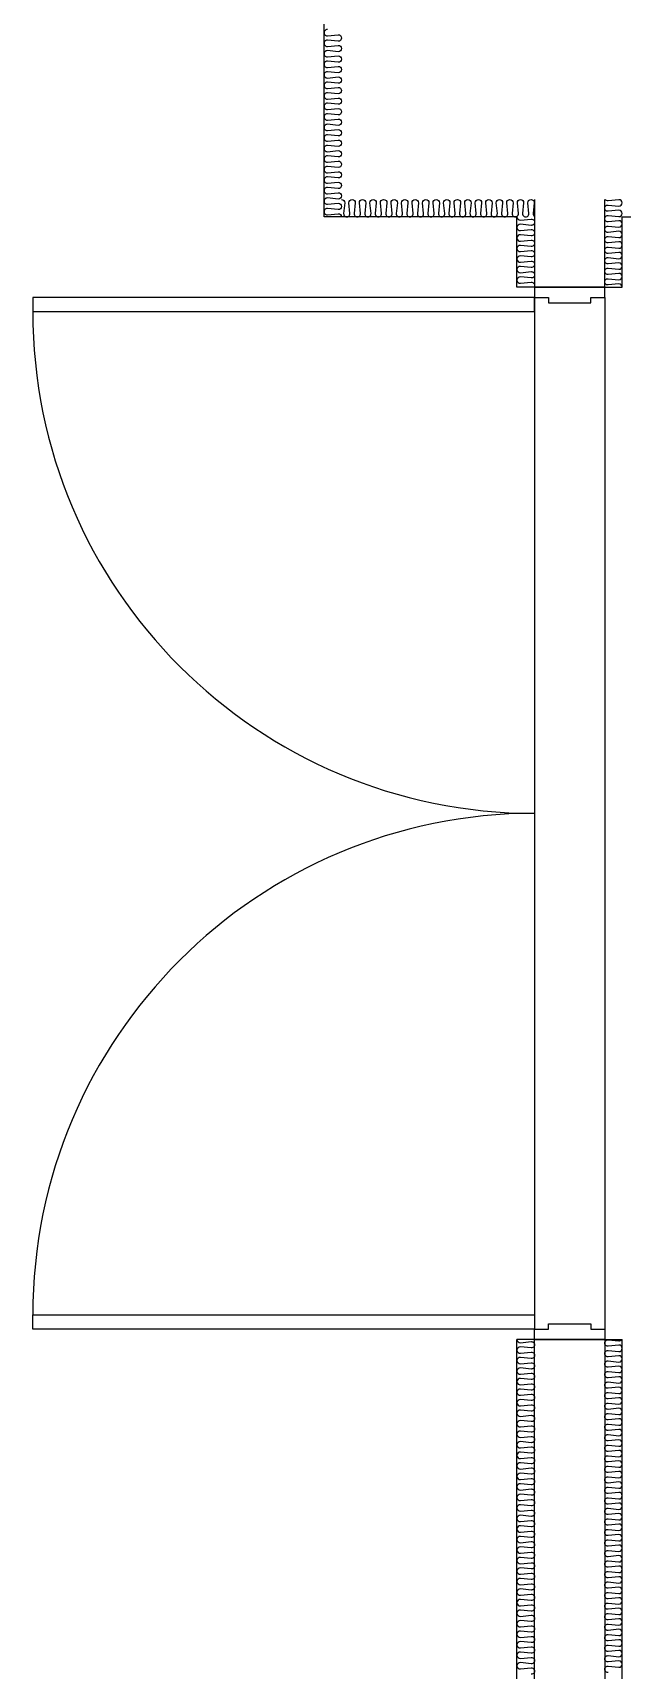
# Model space of a CAD drawing. Header units: millimetres. Extents: x -95754 to 177808, y 34455 to 150605.
# Drawn here: x 133224 to 134904, y 123262 to 127930 of the extents above; entities that cross this region are included whole.
import ezdxf

# ---------------------------------------------------------------- set-up
doc = ezdxf.new("R2010")
doc.units = ezdxf.units.MM
doc.header["$LTSCALE"] = 300
for name, color, linetype in [('A-DOOR', 4, 'Continuous'), ('A-DOOR-1', 1, 'Continuous'), ('A-DOOR-8', 8, 'Continuous'), ('A-WALL-D', 7, 'Continuous'), ('ISL', 251, 'Continuous')]:
    doc.layers.add(name, color=color, linetype=linetype)

# ---------------------------------------------------------------- blocks, each defined once
blk = doc.blocks.new('FSD-7')
at = {"layer": 'A-DOOR'}
for points in [[(30, 200), (30, 1630), (70, 1630), (70, 200)], [(2970, 200), (2970, 1630), (2930, 1630), (2930, 200)], [(0, 200), (30, 200), (30, 160), (45, 160), (45, 40), (30, 40), (30, 0), (0, 0)], [(0, 200), (30, 200), (30, 160), (45, 160), (45, 40), (30, 40), (30, 0), (0, 0)], [(3000, 200), (2970, 200), (2970, 160), (2955, 160), (2955, 40), (2970, 40), (2970, 0), (3000, 0)]]:
    blk.add_lwpolyline(points, close=True, dxfattribs=at)
at = {"layer": 'A-DOOR-1'}
for centre, start, end in [((70, 200), 0, 90), ((2930, 200), 90, 180)]:
    blk.add_arc(centre, 1430, start, end, dxfattribs=at)
at = {"layer": 'A-DOOR-8'}
for p, q in [((2970, 200), (30, 200)), ((2970, 0), (30, 0))]:
    blk.add_line(p, q, dxfattribs=at)

msp = doc.modelspace()

# ---------------------------------------------------------------- linework, layer by layer
at = {"layer": 'A-WALL-D', "elevation": 0}
msp.add_lwpolyline([(134653.6, 127455), (134653.6, 127205), (134853.6, 127205), (134853.6, 127455)], dxfattribs=at)
at = {"layer": 'A-WALL-D'}
msp.add_lwpolyline([(134653.6, 114070), (134653.6, 124205), (134853.6, 124205), (134853.6, 114070), (134653.6, 114070)], dxfattribs=at)
at = {"layer": 'ISL'}
for p, q in [((134653.6, 127205), (134603.6, 127205)), ((134853.6, 127205), (134903.6, 127205)), ((134653.6, 124205), (134603.6, 124205)), ((134853.6, 124205), (134903.6, 124205))]:
    msp.add_line(p, q, dxfattribs=at)
for points in [[(134603.6, 127205), (134603.6, 127405), (134053.6, 127405), (134053.6, 128805), (134603.6, 128805), (134603.6, 142140)], [(134603.6, 114070), (134603.6, 124205)]]:
    msp.add_lwpolyline(points, dxfattribs=at)
at = {"layer": 'ISL', "elevation": 0}
for points in [[(134903.6, 127205), (134903.6, 127405), (135453.6, 127405), (135453.6, 128805), (134903.6, 128805), (134903.6, 142140)], [(134903.6, 114070), (134903.6, 124205)]]:
    msp.add_lwpolyline(points, dxfattribs=at)
for points in [[(134063.6, 127939, 1.108889), (134063.6, 127921), (134093.6, 127924, -0.44469), (134103.6, 127915, -0.44469), (134093.6, 127906), (134063.6, 127909, 1.108889), (134063.6, 127891), (134093.6, 127894, -0.44469), (134103.6, 127885, -0.44469), (134093.6, 127876), (134063.6, 127879, 1.108889), (134063.6, 127861), (134093.6, 127864, -0.44469), (134103.6, 127855, -0.44469), (134093.6, 127846), (134063.6, 127849, 1.108889), (134063.6, 127831), (134093.6, 127834, -0.44469), (134103.6, 127825, -0.44469), (134093.6, 127816), (134063.6, 127819, 1.108889), (134063.6, 127801), (134093.6, 127804, -0.44469), (134103.6, 127795, -0.44469), (134093.6, 127786), (134063.6, 127789, 1.108889), (134063.6, 127771), (134093.6, 127774, -0.44469), (134103.6, 127765, -0.44469), (134093.6, 127756), (134063.6, 127759, 1.108889), (134063.6, 127741), (134093.6, 127744, -0.44469), (134103.6, 127735, -0.44469), (134093.6, 127726), (134063.6, 127729, 1.108889), (134063.6, 127711), (134093.6, 127714, -0.44469), (134103.6, 127705, -0.44469), (134093.6, 127696), (134063.6, 127699, 1.108889), (134063.6, 127681), (134093.6, 127684, -0.44469), (134103.6, 127675, -0.44469), (134093.6, 127666), (134063.6, 127669, 1.108889), (134063.6, 127651), (134093.6, 127654, -0.44469), (134103.6, 127645, -0.44469), (134093.6, 127636), (134063.6, 127639, 1.108889), (134063.6, 127621), (134093.6, 127624, -0.44469), (134103.6, 127615, -0.44469), (134093.6, 127606), (134063.6, 127609, 1.108889), (134063.6, 127591), (134093.6, 127594, -0.44469), (134103.6, 127585, -0.44469), (134093.6, 127576), (134063.6, 127579, 1.108889), (134063.6, 127561), (134093.6, 127564, -0.44469), (134103.6, 127555, -0.44469), (134093.6, 127546), (134063.6, 127549, 1.108889), (134063.6, 127531), (134093.6, 127534, -0.44469), (134103.6, 127525, -0.44469), (134093.6, 127516), (134063.6, 127519, 1.108889), (134063.6, 127501), (134093.6, 127504, -0.44469), (134103.6, 127495, -0.44469), (134093.6, 127486), (134063.6, 127489, 1.108889), (134063.6, 127471), (134093.6, 127474, -0.44469), (134103.6, 127465, -0.44469), (134093.6, 127456), (134063.6, 127459, 1.108889), (134063.6, 127441), (134093.6, 127444, -0.44469), (134103.6, 127435, -0.44469), (134093.6, 127426), (134063.6, 127429, 1.108889), (134063.6, 127411), (134093.6, 127414, -0.444359), (134103.6, 127405, -0.444359)], [(134103.6, 127455, -0.44469), (134112.6, 127445), (134109.6, 127415, 1.108889), (134127.6, 127415), (134124.6, 127445, -0.44469), (134133.6, 127455, -0.44469), (134142.6, 127445), (134139.6, 127415, 1.108889), (134157.6, 127415), (134154.6, 127445, -0.44469), (134163.6, 127455, -0.44469), (134172.6, 127445), (134169.6, 127415, 1.108889), (134187.6, 127415), (134184.6, 127445, -0.44469), (134193.6, 127455, -0.44469), (134202.6, 127445), (134199.6, 127415, 1.108889), (134217.6, 127415), (134214.6, 127445, -0.44469), (134223.6, 127455, -0.44469), (134232.6, 127445), (134229.6, 127415, 1.108889), (134247.6, 127415), (134244.6, 127445, -0.44469), (134253.6, 127455, -0.44469), (134262.6, 127445), (134259.6, 127415, 1.108889), (134277.6, 127415), (134274.6, 127445, -0.44469), (134283.6, 127455, -0.44469), (134292.6, 127445), (134289.6, 127415, 1.108889), (134307.6, 127415), (134304.6, 127445, -0.44469), (134313.6, 127455, -0.44469), (134322.6, 127445), (134319.6, 127415, 1.108889), (134337.6, 127415), (134334.6, 127445, -0.44469), (134343.6, 127455, -0.44469), (134352.6, 127445), (134349.6, 127415, 1.108889), (134367.6, 127415), (134364.6, 127445, -0.44469), (134373.6, 127455, -0.44469), (134382.6, 127445), (134379.6, 127415, 1.108889), (134397.6, 127415), (134394.6, 127445, -0.44469), (134403.6, 127455, -0.44469), (134412.6, 127445), (134409.6, 127415, 1.108889), (134427.6, 127415), (134424.6, 127445, -0.44469), (134433.6, 127455, -0.44469), (134442.6, 127445), (134439.6, 127415, 1.108889), (134457.6, 127415), (134454.6, 127445, -0.44469), (134463.6, 127455, -0.44469), (134472.6, 127445), (134469.6, 127415, 1.108889), (134487.6, 127415), (134484.6, 127445, -0.44469), (134493.6, 127455, -0.44469), (134502.6, 127445), (134499.6, 127415, 1.108889), (134517.6, 127415), (134514.6, 127445, -0.44469), (134523.6, 127455, -0.44469), (134532.6, 127445), (134529.6, 127415, 1.108889), (134547.6, 127415), (134544.6, 127445, -0.44469), (134553.6, 127455, -0.44469), (134562.6, 127445), (134559.6, 127415, 1.108889), (134577.6, 127415), (134574.6, 127445, -0.44469), (134583.6, 127455, -0.44469), (134592.6, 127445), (134589.6, 127415, 1.108889), (134607.6, 127415), (134604.6, 127445, -0.44469), (134613.6, 127455, -0.44469), (134622.6, 127445), (134619.6, 127415, 1.108889), (134637.6, 127415), (134634.6, 127445, -0.44469), (134643.6, 127455, -0.44469), (134652.6, 127445), (134649.6, 127415, 0.278687), (134653.6, 127406.5, 0.278687)], [(134903.6, 127205, 0.44469), (134893.6, 127214), (134863.6, 127211, -1.108889), (134863.6, 127229), (134893.6, 127226, 0.44469), (134903.6, 127235, 0.44469), (134893.6, 127244), (134863.6, 127241, -1.108889), (134863.6, 127259), (134893.6, 127256, 0.44469), (134903.6, 127265, 0.44469), (134893.6, 127274), (134863.6, 127271, -1.108889), (134863.6, 127289), (134893.6, 127286, 0.44469), (134903.6, 127295, 0.44469), (134893.6, 127304), (134863.6, 127301, -1.108889), (134863.6, 127319), (134893.6, 127316, 0.44469), (134903.6, 127325, 0.44469), (134893.6, 127334), (134863.6, 127331, -1.108889), (134863.6, 127349), (134893.6, 127346, 0.44469), (134903.6, 127355, 0.44469), (134893.6, 127364), (134863.6, 127361, -1.108889), (134863.6, 127379), (134893.6, 127376, 0.44469), (134903.6, 127385, 0.44469), (134893.6, 127394), (134863.6, 127391, -1.108889), (134863.6, 127409), (134893.6, 127406, 0.44469), (134903.6, 127415, 0.44469), (134893.6, 127424), (134863.6, 127421, -1.108889), (134863.6, 127439), (134893.6, 127436, 0.44469), (134903.6, 127445, 0.44469), (134893.6, 127454), (134863.6, 127451, -0.278641), (134855.1, 127455, -0.278641)], [(134863.6, 123256, -1.108889), (134863.6, 123274), (134893.6, 123271, 0.44469), (134903.6, 123280, 0.44469), (134893.6, 123289), (134863.6, 123286, -1.108889), (134863.6, 123304), (134893.6, 123301, 0.44469), (134903.6, 123310, 0.44469), (134893.6, 123319), (134863.6, 123316, -1.108889), (134863.6, 123334), (134893.6, 123331, 0.44469), (134903.6, 123340, 0.44469), (134893.6, 123349), (134863.6, 123346, -1.108889), (134863.6, 123364), (134893.6, 123361, 0.44469), (134903.6, 123370, 0.44469), (134893.6, 123379), (134863.6, 123376, -1.108889), (134863.6, 123394), (134893.6, 123391, 0.44469), (134903.6, 123400, 0.44469), (134893.6, 123409), (134863.6, 123406, -1.108889), (134863.6, 123424), (134893.6, 123421, 0.44469), (134903.6, 123430, 0.44469), (134893.6, 123439), (134863.6, 123436, -1.108889), (134863.6, 123454), (134893.6, 123451, 0.44469), (134903.6, 123460, 0.44469), (134893.6, 123469), (134863.6, 123466, -1.108889), (134863.6, 123484), (134893.6, 123481, 0.44469), (134903.6, 123490, 0.44469), (134893.6, 123499), (134863.6, 123496, -1.108889), (134863.6, 123514), (134893.6, 123511, 0.44469), (134903.6, 123520, 0.44469), (134893.6, 123529), (134863.6, 123526, -1.108889), (134863.6, 123544), (134893.6, 123541, 0.44469), (134903.6, 123550, 0.44469), (134893.6, 123559), (134863.6, 123556, -1.108889), (134863.6, 123574), (134893.6, 123571, 0.44469), (134903.6, 123580, 0.44469), (134893.6, 123589), (134863.6, 123586, -1.108889), (134863.6, 123604), (134893.6, 123601, 0.44469), (134903.6, 123610, 0.44469), (134893.6, 123619), (134863.6, 123616, -1.108889), (134863.6, 123634), (134893.6, 123631, 0.44469), (134903.6, 123640, 0.44469), (134893.6, 123649), (134863.6, 123646, -1.108889), (134863.6, 123664), (134893.6, 123661, 0.44469), (134903.6, 123670, 0.44469), (134893.6, 123679), (134863.6, 123676, -1.108889), (134863.6, 123694), (134893.6, 123691, 0.44469), (134903.6, 123700, 0.44469), (134893.6, 123709), (134863.6, 123706, -1.108889), (134863.6, 123724), (134893.6, 123721, 0.44469), (134903.6, 123730, 0.44469), (134893.6, 123739), (134863.6, 123736, -1.108889), (134863.6, 123754), (134893.6, 123751, 0.44469), (134903.6, 123760, 0.44469), (134893.6, 123769), (134863.6, 123766, -1.108889), (134863.6, 123784), (134893.6, 123781, 0.44469), (134903.6, 123790, 0.44469), (134893.6, 123799), (134863.6, 123796, -1.108889), (134863.6, 123814), (134893.6, 123811, 0.44469), (134903.6, 123820, 0.44469), (134893.6, 123829), (134863.6, 123826, -1.108889), (134863.6, 123844), (134893.6, 123841, 0.44469), (134903.6, 123850, 0.44469), (134893.6, 123859), (134863.6, 123856, -1.108889), (134863.6, 123874), (134893.6, 123871, 0.44469), (134903.6, 123880, 0.44469), (134893.6, 123889), (134863.6, 123886, -1.108889), (134863.6, 123904), (134893.6, 123901, 0.44469), (134903.6, 123910, 0.44469), (134893.6, 123919), (134863.6, 123916, -1.108889), (134863.6, 123934), (134893.6, 123931, 0.44469), (134903.6, 123940, 0.44469), (134893.6, 123949), (134863.6, 123946, -1.108889), (134863.6, 123964), (134893.6, 123961, 0.44469), (134903.6, 123970, 0.44469), (134893.6, 123979), (134863.6, 123976, -1.108889), (134863.6, 123994), (134893.6, 123991, 0.44469), (134903.6, 124000, 0.44469), (134893.6, 124009), (134863.6, 124006, -1.108889), (134863.6, 124024), (134893.6, 124021, 0.44469), (134903.6, 124030, 0.44469), (134893.6, 124039), (134863.6, 124036, -1.108889), (134863.6, 124054), (134893.6, 124051, 0.44469), (134903.6, 124060, 0.44469), (134893.6, 124069), (134863.6, 124066, -1.108889), (134863.6, 124084), (134893.6, 124081, 0.44469), (134903.6, 124090, 0.44469), (134893.6, 124099), (134863.6, 124096, -1.108889), (134863.6, 124114), (134893.6, 124111, 0.44469), (134903.6, 124120, 0.44469), (134893.6, 124129), (134863.6, 124126, -1.108889), (134863.6, 124144), (134893.6, 124141, 0.44469), (134903.6, 124150, 0.44469), (134893.6, 124159), (134863.6, 124156, -1.108889), (134863.6, 124174), (134893.6, 124171, 0.44469), (134903.6, 124180, 0.44469), (134893.6, 124189), (134863.6, 124186, -1.108889), (134863.6, 124204), (134893.6, 124201, 0.278724), (134902.1, 124205, 0.278724)]]:
    msp.add_lwpolyline(points, format="xyb", dxfattribs=at)
at = {"layer": 'ISL'}
for points in [[(134603.6, 127405, 0.44469), (134613.6, 127396), (134643.6, 127399, -1.108889), (134643.6, 127381), (134613.6, 127384, 0.44469), (134603.6, 127375, 0.44469), (134613.6, 127366), (134643.6, 127369, -1.108889), (134643.6, 127351), (134613.6, 127354, 0.44469), (134603.6, 127345, 0.44469), (134613.6, 127336), (134643.6, 127339, -1.108889), (134643.6, 127321), (134613.6, 127324, 0.44469), (134603.6, 127315, 0.44469), (134613.6, 127306), (134643.6, 127309, -1.108889), (134643.6, 127291), (134613.6, 127294, 0.44469), (134603.6, 127285, 0.44469), (134613.6, 127276), (134643.6, 127279, -1.108889), (134643.6, 127261), (134613.6, 127264, 0.44469), (134603.6, 127255, 0.44469), (134613.6, 127246), (134643.6, 127249, -1.108889), (134643.6, 127231), (134613.6, 127234, 0.44469), (134603.6, 127225, 0.44469), (134613.6, 127216), (134643.6, 127219, -0.633221), (134652.1, 127205, -0.633221)], [(134603.6, 124205, 0.44469), (134613.6, 124196), (134643.6, 124199, -1.108889), (134643.6, 124181), (134613.6, 124184, 0.44469), (134603.6, 124175, 0.44469), (134613.6, 124166), (134643.6, 124169, -1.108889), (134643.6, 124151), (134613.6, 124154, 0.44469), (134603.6, 124145, 0.44469), (134613.6, 124136), (134643.6, 124139, -1.108889), (134643.6, 124121), (134613.6, 124124, 0.44469), (134603.6, 124115, 0.44469), (134613.6, 124106), (134643.6, 124109, -1.108889), (134643.6, 124091), (134613.6, 124094, 0.44469), (134603.6, 124085, 0.44469), (134613.6, 124076), (134643.6, 124079, -1.108889), (134643.6, 124061), (134613.6, 124064, 0.44469), (134603.6, 124055, 0.44469), (134613.6, 124046), (134643.6, 124049, -1.108889), (134643.6, 124031), (134613.6, 124034, 0.44469), (134603.6, 124025, 0.44469), (134613.6, 124016), (134643.6, 124019, -1.108889), (134643.6, 124001), (134613.6, 124004, 0.44469), (134603.6, 123995, 0.44469), (134613.6, 123986), (134643.6, 123989, -1.108889), (134643.6, 123971), (134613.6, 123974, 0.44469), (134603.6, 123965, 0.44469), (134613.6, 123956), (134643.6, 123959, -1.108889), (134643.6, 123941), (134613.6, 123944, 0.44469), (134603.6, 123935, 0.44469), (134613.6, 123926), (134643.6, 123929, -1.108889), (134643.6, 123911), (134613.6, 123914, 0.44469), (134603.6, 123905, 0.44469), (134613.6, 123896), (134643.6, 123899, -1.108889), (134643.6, 123881), (134613.6, 123884, 0.44469), (134603.6, 123875, 0.44469), (134613.6, 123866), (134643.6, 123869, -1.108889), (134643.6, 123851), (134613.6, 123854, 0.44469), (134603.6, 123845, 0.44469), (134613.6, 123836), (134643.6, 123839, -1.108889), (134643.6, 123821), (134613.6, 123824, 0.44469), (134603.6, 123815, 0.44469), (134613.6, 123806), (134643.6, 123809, -1.108889), (134643.6, 123791), (134613.6, 123794, 0.44469), (134603.6, 123785, 0.44469), (134613.6, 123776), (134643.6, 123779, -1.108889), (134643.6, 123761), (134613.6, 123764, 0.44469), (134603.6, 123755, 0.44469), (134613.6, 123746), (134643.6, 123749, -1.108889), (134643.6, 123731), (134613.6, 123734, 0.44469), (134603.6, 123725, 0.44469), (134613.6, 123716), (134643.6, 123719, -1.108889), (134643.6, 123701), (134613.6, 123704, 0.44469), (134603.6, 123695, 0.44469), (134613.6, 123686), (134643.6, 123689, -1.108889), (134643.6, 123671), (134613.6, 123674, 0.44469), (134603.6, 123665, 0.44469), (134613.6, 123656), (134643.6, 123659, -1.108889), (134643.6, 123641), (134613.6, 123644, 0.44469), (134603.6, 123635, 0.44469), (134613.6, 123626), (134643.6, 123629, -1.108889), (134643.6, 123611), (134613.6, 123614, 0.44469), (134603.6, 123605, 0.44469), (134613.6, 123596), (134643.6, 123599, -1.108889), (134643.6, 123581), (134613.6, 123584, 0.44469), (134603.6, 123575, 0.44469), (134613.6, 123566), (134643.6, 123569, -1.108889), (134643.6, 123551), (134613.6, 123554, 0.44469), (134603.6, 123545, 0.44469), (134613.6, 123536), (134643.6, 123539, -1.108889), (134643.6, 123521), (134613.6, 123524, 0.44469), (134603.6, 123515, 0.44469), (134613.6, 123506), (134643.6, 123509, -1.108889), (134643.6, 123491), (134613.6, 123494, 0.44469), (134603.6, 123485, 0.44469), (134613.6, 123476), (134643.6, 123479, -1.108889), (134643.6, 123461), (134613.6, 123464, 0.44469), (134603.6, 123455, 0.44469), (134613.6, 123446), (134643.6, 123449, -1.108889), (134643.6, 123431), (134613.6, 123434, 0.44469), (134603.6, 123425, 0.44469), (134613.6, 123416), (134643.6, 123419, -1.108889), (134643.6, 123401), (134613.6, 123404, 0.44469), (134603.6, 123395, 0.44469), (134613.6, 123386), (134643.6, 123389, -1.108889), (134643.6, 123371), (134613.6, 123374, 0.44469), (134603.6, 123365, 0.44469), (134613.6, 123356), (134643.6, 123359, -1.108889), (134643.6, 123341), (134613.6, 123344, 0.44469), (134603.6, 123335, 0.44469), (134613.6, 123326), (134643.6, 123329, -1.108889), (134643.6, 123311), (134613.6, 123314, 0.44469), (134603.6, 123305, 0.44469), (134613.6, 123296), (134643.6, 123299, -1.108889), (134643.6, 123281), (134613.6, 123284, 0.44469), (134603.6, 123275, 0.44469), (134613.6, 123266), (134643.6, 123269, -1.108889), (134643.6, 123251)]]:
    msp.add_lwpolyline(points, format="xyb", dxfattribs=at)

# ---------------------------------------------------------------- block references
at = {"rotation": 90.00000000000001}
msp.add_blockref('FSD-7', (134853.6, 124205), dxfattribs=at)

doc.saveas('drawing.dxf')
